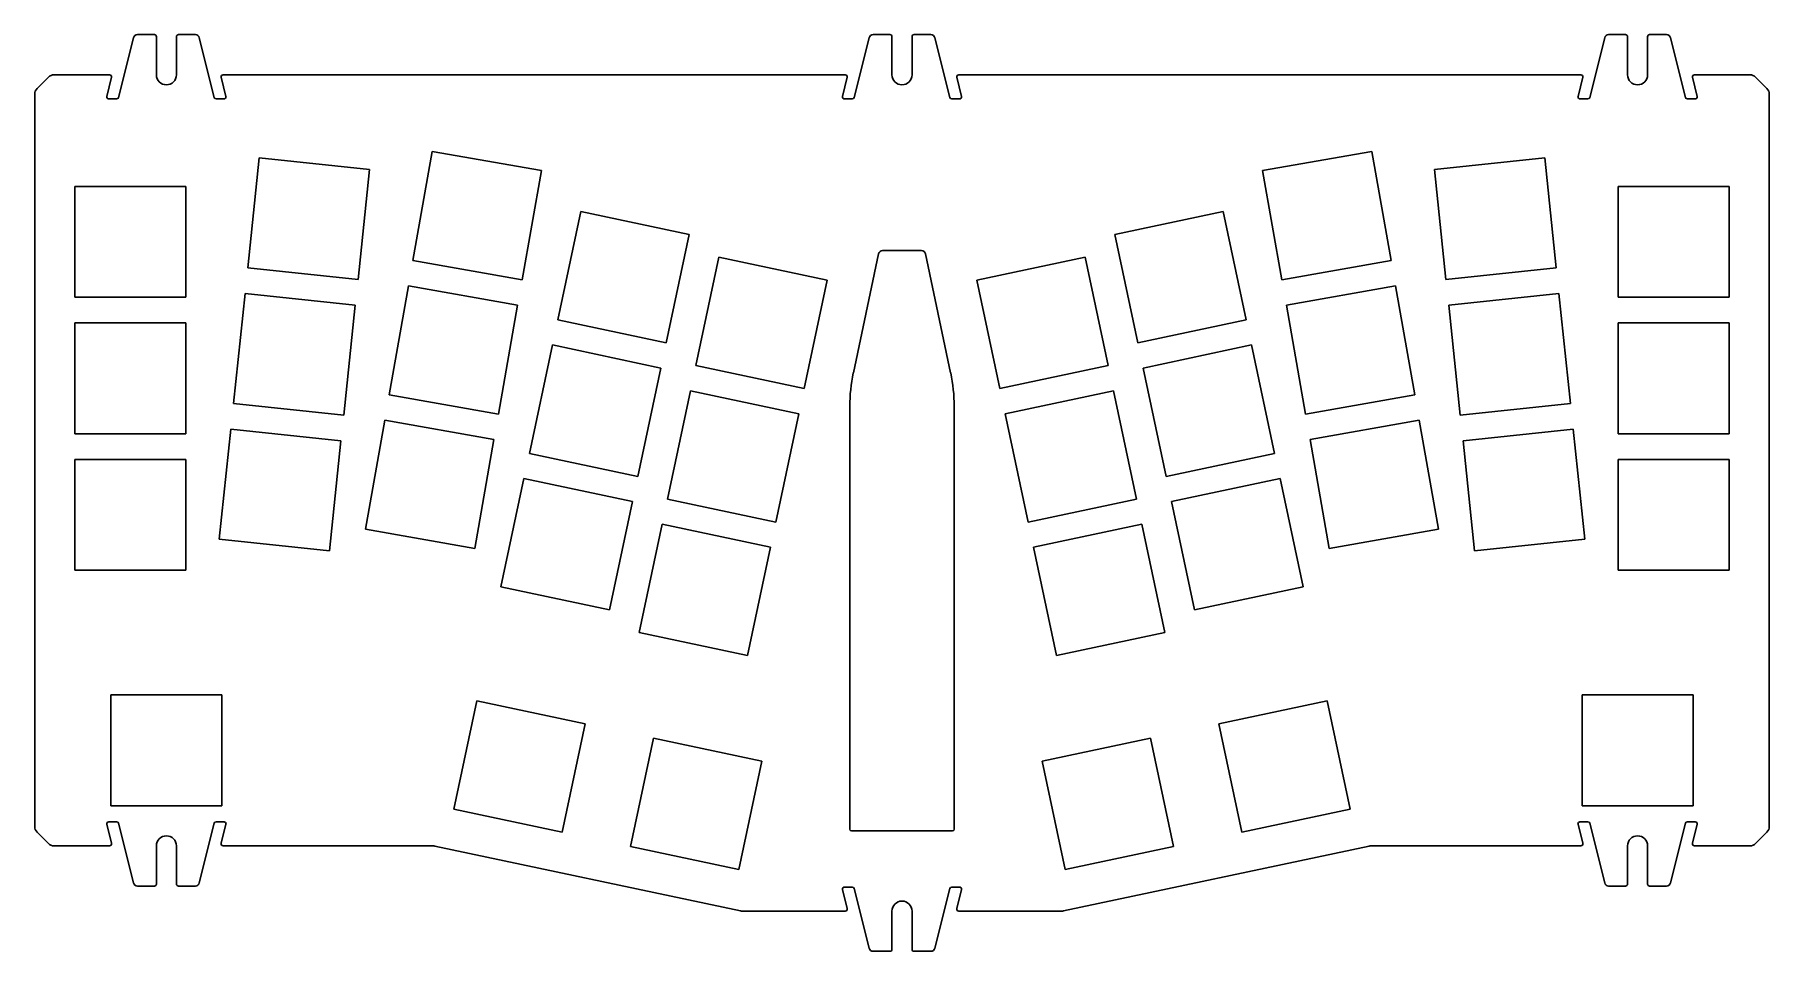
# Model space of a CAD drawing. Header units: millimetres. Extents: x -108 to 108, y -23 to 92.
import ezdxf

# ---------------------------------------------------------------- set-up
doc = ezdxf.new("R2010")
doc.units = ezdxf.units.MM
doc.layers.get('0').update_dxf_attribs({"linetype": 'CONTINUOUS'})

msp = doc.modelspace()

# ---------------------------------------------------------------- linework, layer by layer
for p, q in [((-81.47, 62.61), (-80.03, 76.34)), ((-80.03, 76.34), (-66.3, 74.89)), ((-60.9, 63.54), (-58.5, 77.13)), ((-58.5, 77.13), (-44.91, 74.73)), ((58.5, 77.13), (44.91, 74.73)), ((60.9, 63.54), (58.5, 77.13)), ((80.03, 76.34), (66.3, 74.89)), ((81.47, 62.61), (80.03, 76.34)), ((-66.3, 74.89), (-67.74, 61.17)), ((-44.91, 74.73), (-47.31, 61.14)), ((44.91, 74.73), (47.31, 61.14)), ((66.3, 74.89), (67.74, 61.17)), ((-103, 58.96), (-103, 72.76)), ((-103, 72.76), (-89.2, 72.76)), ((-89.2, 72.76), (-89.2, 58.96)), ((103, 72.76), (89.2, 72.76)), ((89.2, 72.76), (89.2, 58.96)), ((103, 58.96), (103, 72.76)), ((-42.87, 56.14), (-40, 69.64)), ((-40, 69.64), (-26.5, 66.77)), ((40, 69.64), (26.5, 66.77)), ((42.87, 56.14), (40, 69.64)), ((-26.5, 66.77), (-29.37, 53.27)), ((26.5, 66.77), (29.37, 53.27)), ((-47.31, 61.14), (-60.9, 63.54)), ((-25.68, 50.44), (-22.81, 63.94)), ((-22.81, 63.94), (-9.31, 61.07)), ((-2.91, 64.38), (-6.06, 49.53)), ((0, 64.77), (-2.42, 64.77)), ((0, 64.77), (2.43, 64.77)), ((2.92, 64.38), (6.06, 49.53)), ((22.81, 63.94), (9.31, 61.07)), ((25.68, 50.44), (22.81, 63.94)), ((47.31, 61.14), (60.9, 63.54)), ((-67.74, 61.17), (-81.47, 62.61)), ((-9.31, 61.07), (-12.18, 47.57)), ((9.31, 61.07), (12.18, 47.57)), ((67.74, 61.17), (81.47, 62.61)), ((-89.2, 58.96), (-103, 58.96)), ((-83.25, 45.71), (-81.8, 59.43)), ((-81.8, 59.43), (-68.08, 57.99)), ((-63.85, 46.8), (-61.45, 60.39)), ((-61.45, 60.39), (-47.86, 57.99)), ((61.45, 60.39), (47.86, 57.99)), ((63.85, 46.8), (61.45, 60.39)), ((81.8, 59.43), (68.08, 57.99)), ((83.25, 45.71), (81.8, 59.43)), ((89.2, 58.96), (103, 58.96)), ((-68.08, 57.99), (-69.52, 44.26)), ((-47.86, 57.99), (-50.26, 44.4)), ((47.86, 57.99), (50.26, 44.4)), ((68.08, 57.99), (69.52, 44.26)), ((-103, 41.96), (-103, 55.76)), ((-103, 55.76), (-89.2, 55.76)), ((-89.2, 55.76), (-89.2, 41.96)), ((-29.37, 53.27), (-42.87, 56.14)), ((29.37, 53.27), (42.87, 56.14)), ((103, 55.76), (89.2, 55.76)), ((89.2, 55.76), (89.2, 41.96)), ((103, 41.96), (103, 55.76)), ((-46.4, 39.51), (-43.53, 53.01)), ((-43.53, 53.01), (-30.03, 50.14)), ((43.53, 53.01), (30.03, 50.14)), ((46.4, 39.51), (43.53, 53.01)), ((-30.03, 50.14), (-32.9, 36.64)), ((-12.18, 47.57), (-25.68, 50.44)), ((12.18, 47.57), (25.68, 50.44)), ((30.03, 50.14), (32.9, 36.64)), ((-69.52, 44.26), (-83.25, 45.71)), ((-50.26, 44.4), (-63.85, 46.8)), ((-29.21, 33.81), (-26.34, 47.31)), ((-26.34, 47.31), (-12.84, 44.44)), ((-6.5, 27.48), (-6.5, 45.37)), ((6.5, 45.38), (6.5, 27.48)), ((26.34, 47.31), (12.84, 44.44)), ((29.21, 33.81), (26.34, 47.31)), ((50.26, 44.4), (63.85, 46.8)), ((69.52, 44.26), (83.25, 45.71)), ((-66.8, 30.05), (-64.41, 43.64)), ((-64.41, 43.64), (-50.82, 41.25)), ((-12.84, 44.44), (-15.71, 30.94)), ((12.84, 44.44), (15.71, 30.94)), ((64.41, 43.64), (50.82, 41.25)), ((66.8, 30.05), (64.41, 43.64)), ((-89.2, 41.96), (-103, 41.96)), ((-85.02, 28.8), (-83.58, 42.52)), ((-83.58, 42.52), (-69.86, 41.08)), ((-69.86, 41.08), (-71.3, 27.36)), ((-50.82, 41.25), (-53.21, 27.66)), ((50.82, 41.25), (53.21, 27.66)), ((83.58, 42.52), (69.86, 41.08)), ((69.86, 41.08), (71.3, 27.36)), ((85.02, 28.8), (83.58, 42.52)), ((89.2, 41.96), (103, 41.96)), ((-32.9, 36.64), (-46.4, 39.51)), ((32.9, 36.64), (46.4, 39.51)), ((-103, 24.96), (-103, 38.76)), ((-103, 38.76), (-89.2, 38.76)), ((-89.2, 38.76), (-89.2, 24.96)), ((103, 38.76), (89.2, 38.76)), ((89.2, 38.76), (89.2, 24.96)), ((103, 24.96), (103, 38.76)), ((-49.94, 22.88), (-47.07, 36.38)), ((-47.07, 36.38), (-33.57, 33.51)), ((47.07, 36.38), (33.57, 33.51)), ((49.94, 22.88), (47.07, 36.38)), ((-33.57, 33.51), (-36.44, 20.01)), ((-15.71, 30.94), (-29.21, 33.81)), ((15.71, 30.94), (29.21, 33.81)), ((33.57, 33.51), (36.44, 20.01)), ((-32.74, 17.18), (-29.88, 30.68)), ((-29.88, 30.68), (-16.38, 27.81)), ((29.88, 30.68), (16.38, 27.81)), ((32.74, 17.18), (29.88, 30.68)), ((-71.3, 27.36), (-85.02, 28.8)), ((-53.21, 27.66), (-66.8, 30.05)), ((53.21, 27.66), (66.8, 30.05)), ((71.3, 27.36), (85.02, 28.8)), ((-16.38, 27.81), (-19.25, 14.31)), ((-6.5, 27.48), (-6.5, -7.32)), ((6.5, -7.32), (6.5, 27.48)), ((16.38, 27.81), (19.25, 14.31)), ((-89.2, 24.96), (-103, 24.96)), ((89.2, 24.96), (103, 24.96)), ((-36.44, 20.01), (-49.94, 22.88)), ((36.44, 20.01), (49.94, 22.88)), ((-19.25, 14.31), (-32.74, 17.18)), ((19.25, 14.31), (32.74, 17.18)), ((-98.5, -4.39), (-98.5, 9.41)), ((-98.5, 9.41), (-84.7, 9.41)), ((-84.7, 9.41), (-84.7, -4.39)), ((-55.82, -4.8), (-52.95, 8.7)), ((-52.95, 8.7), (-39.45, 5.83)), ((52.95, 8.7), (39.45, 5.83)), ((55.82, -4.8), (52.95, 8.7)), ((84.7, 9.41), (84.7, -4.39)), ((98.5, 9.41), (84.7, 9.41)), ((98.5, -4.39), (98.5, 9.41)), ((-39.45, 5.83), (-42.32, -7.67)), ((39.45, 5.83), (42.32, -7.67)), ((-33.81, -9.48), (-30.94, 4.02)), ((-30.94, 4.02), (-17.44, 1.15)), ((30.94, 4.02), (17.44, 1.15)), ((33.81, -9.48), (30.94, 4.02)), ((-17.44, 1.15), (-20.31, -12.35)), ((17.44, 1.15), (20.31, -12.35)), ((-84.7, -4.39), (-98.5, -4.39)), ((-42.32, -7.67), (-55.82, -4.8)), ((42.32, -7.67), (55.82, -4.8)), ((84.7, -4.39), (98.5, -4.39)), ((-6.3, -7.52), (6.3, -7.52)), ((-20.31, -12.35), (-33.81, -9.48)), ((20.31, -12.35), (33.81, -9.48))]:
    msp.add_line(p, q)
msp.add_lwpolyline([(-1.5, -22.52), (-3.61, -22.52, -0.344151), (-4.09, -22.15), (-5.95, -14.71, 0.344151), (-6.2, -14.52), (-7.18, -14.52, 0.487928), (-7.42, -14.84), (-6.83, -17.21, -0.487928), (-7.07, -17.52), (-19.89, -17.52, -0.052408), (-20.1, -17.5), (-58.19, -9.41, 0.052408), (-58.4, -9.39), (-84.53, -9.39, -0.487928), (-84.77, -9.07), (-84.18, -6.7, 0.487928), (-84.42, -6.39), (-85.4, -6.39, 0.344151), (-85.65, -6.57), (-87.51, -14.01, -0.344151), (-87.99, -14.39), (-90.1, -14.39, -0.414214), (-90.35, -14.14), (-90.35, -9.39, 1), (-92.85, -9.39), (-92.85, -14.14, -0.414214), (-93.1, -14.39), (-95.21, -14.39, -0.344151), (-95.69, -14.01), (-97.55, -6.57, 0.344151), (-97.8, -6.39), (-98.78, -6.39, 0.487928), (-99.02, -6.7), (-98.43, -9.07, -0.487928), (-98.67, -9.39), (-105.59, -9.39, -0.198912), (-106.29, -9.09), (-107.71, -7.68, -0.198912), (-108, -6.97), (-108, 84.25, -0.198912), (-107.71, 84.96), (-106.29, 86.38, -0.198912), (-105.59, 86.67), (-98.67, 86.67, -0.487928), (-98.43, 86.36), (-99.02, 83.98, 0.487928), (-98.78, 83.67), (-97.8, 83.67, 0.344151), (-97.55, 83.86), (-95.69, 91.29, -0.344151), (-95.21, 91.67), (-93.1, 91.67, -0.414214), (-92.85, 91.42), (-92.85, 86.67, 1), (-90.35, 86.67), (-90.35, 91.42, -0.414214), (-90.1, 91.67), (-87.99, 91.67, -0.344151), (-87.51, 91.29), (-85.65, 83.86, 0.344151), (-85.4, 83.67), (-84.42, 83.67, 0.487928), (-84.18, 83.98), (-84.77, 86.36, -0.487928), (-84.53, 86.67), (-7.07, 86.67, -0.487928), (-6.83, 86.36), (-7.42, 83.98, 0.487928), (-7.18, 83.67), (-6.2, 83.67, 0.344151), (-5.95, 83.86), (-4.09, 91.29, -0.344151), (-3.61, 91.67), (-1.5, 91.67, -0.414214), (-1.25, 91.42), (-1.25, 86.67, 1), (1.25, 86.67), (1.25, 91.42, -0.414214), (1.5, 91.67), (3.61, 91.67, -0.344151), (4.09, 91.29), (5.95, 83.86, 0.344151), (6.2, 83.67), (7.18, 83.67, 0.487928), (7.42, 83.98), (6.83, 86.36, -0.487928), (7.07, 86.67), (84.53, 86.67, -0.487928), (84.77, 86.36), (84.18, 83.98, 0.487928), (84.42, 83.67), (85.4, 83.67, 0.344151), (85.65, 83.86), (87.51, 91.29, -0.344151), (87.99, 91.67), (90.1, 91.67, -0.414214), (90.35, 91.42), (90.35, 86.67, 1), (92.85, 86.67), (92.85, 91.42, -0.414214), (93.1, 91.67), (95.21, 91.67, -0.344151), (95.69, 91.29), (97.55, 83.86, 0.344151), (97.8, 83.67), (98.78, 83.67, 0.487928), (99.02, 83.98), (98.43, 86.36, -0.487928), (98.67, 86.67), (105.59, 86.67, -0.198912), (106.29, 86.38), (107.71, 84.96, -0.198912), (108, 84.25), (108, -6.97, -0.198912), (107.71, -7.68), (106.29, -9.09, -0.198912), (105.59, -9.39), (98.67, -9.39, -0.487928), (98.43, -9.07), (99.02, -6.7, 0.487928), (98.78, -6.39), (97.8, -6.39, 0.344151), (97.55, -6.57), (95.69, -14.01, -0.344151), (95.21, -14.39), (93.1, -14.39, -0.414214), (92.85, -14.14), (92.85, -9.39, 1), (90.35, -9.39), (90.35, -14.14, -0.414214), (90.1, -14.39), (87.99, -14.39, -0.344151), (87.51, -14.01), (85.65, -6.57, 0.344151), (85.4, -6.39), (84.42, -6.39, 0.487928), (84.18, -6.7), (84.77, -9.07, -0.487928), (84.53, -9.39), (58.4, -9.39, 0.052408), (58.19, -9.41), (20.1, -17.5, -0.052408), (19.89, -17.52), (7.07, -17.52, -0.487928), (6.83, -17.21), (7.42, -14.84, 0.487928), (7.18, -14.52), (6.2, -14.52, 0.344151), (5.95, -14.71), (4.09, -22.15, -0.344151), (3.61, -22.52), (1.5, -22.52, -0.414214), (1.25, -22.27), (1.25, -17.52, 1), (-1.25, -17.52), (-1.25, -22.27, -0.414214)], format="xyb", close=True)
for centre, radius, start, end in [((-2.42, 64.27), 0.5, 90, 168), ((2.43, 64.27), 0.5, 11.9732, 90), ((13.5, 45.37), 20, 168, 180), ((-13.5, 45.38), 20, 0, 11.9732), ((-6.3, -7.32), 0.2, 180, 270), ((6.3, -7.32), 0.2, 270, 360)]:
    msp.add_arc(centre, radius, start, end)

doc.saveas('drawing.dxf')
